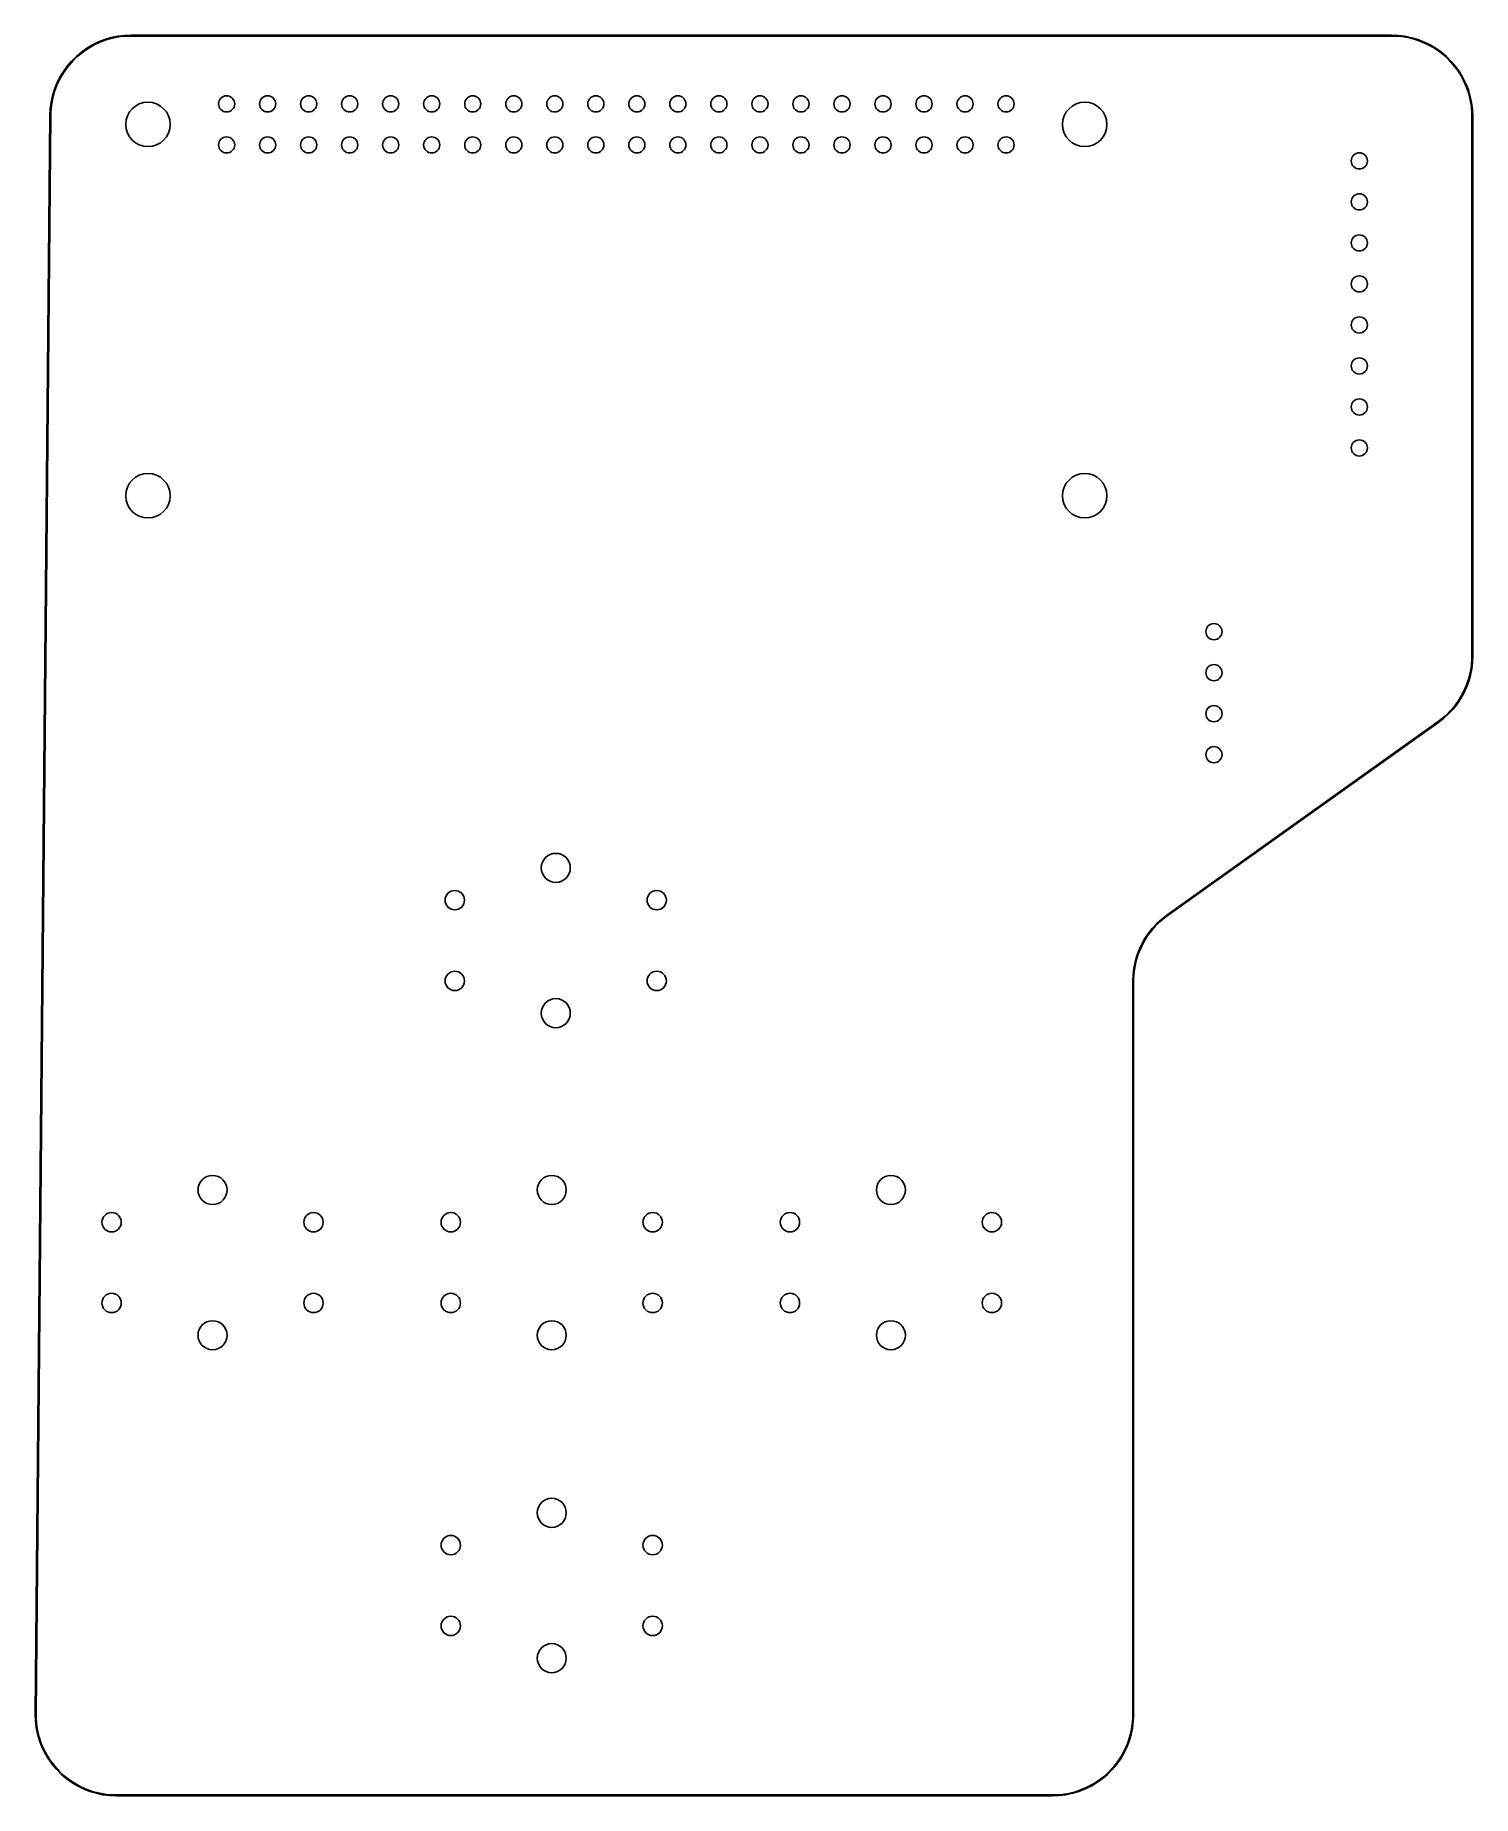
# Model space of a CAD drawing. Header units: millimetres. Extents: x 67 to 156, y -133 to -24.
import ezdxf

# ---------------------------------------------------------------- set-up
doc = ezdxf.new("R2010")
doc.units = ezdxf.units.MM
doc.layers.add('Edge.Cuts', color=254, linetype='CONTINUOUS', true_color=0xd0d2cd)

msp = doc.modelspace()

# ---------------------------------------------------------------- linework, layer by layer
at = {"layer": 'Edge.Cuts', "linetype": 'CONTINUOUS'}
for p, q in [((72.541796, -23.991965), (72.954339, -23.975)), ((72.954339, -23.975), (151, -23.975)), ((151, -23.975), (151.414961, -23.992163)), ((69.567104, -25.288241), (69.883268, -25.022685)), ((69.937996, -25.037756), (69.60602, -25.314018)), ((69.883268, -25.022685), (70.220165, -24.783981)), ((70.292661, -24.791297), (69.937996, -25.037756)), ((70.220165, -24.783981), (70.575522, -24.573742)), ((70.667347, -24.576496), (70.292661, -24.791297)), ((70.575522, -24.573742), (70.946939, -24.393387)), ((71.059236, -24.394969), (70.667347, -24.576496)), ((70.946939, -24.393387), (71.33191, -24.244132)), ((71.46538, -24.24808), (71.059236, -24.394969)), ((71.33191, -24.244132), (71.727834, -24.126987)), ((71.882724, -24.136935), (71.46538, -24.24808)), ((71.727834, -24.126987), (72.132039, -24.042742)), ((72.308128, -24.06237), (71.882724, -24.136935)), ((72.132039, -24.042742), (72.541796, -23.991965)), ((72.738394, -24.024946), (72.308128, -24.06237)), ((72.954339, -24.025), (72.738394, -24.024946)), ((151, -24.025), (72.954339, -24.025)), ((151.205768, -24.025), (151, -24.025)), ((151.615897, -24.058985), (151.205768, -24.025)), ((151.414961, -23.992163), (151.827088, -24.043534)), ((152.021819, -24.126721), (151.615897, -24.058985)), ((151.827088, -24.043534), (152.233565, -24.128764)), ((152.420761, -24.227747), (152.021819, -24.126721)), ((152.233565, -24.128764), (152.631615, -24.247268)), ((152.809998, -24.361372), (152.420761, -24.227747)), ((152.631615, -24.247268), (153.01852, -24.398239)), ((153.186871, -24.526684), (152.809998, -24.361372)), ((153.01852, -24.398239), (153.391636, -24.580644)), ((153.548805, -24.722553), (153.186871, -24.526684)), ((153.391636, -24.580644), (153.748415, -24.793238)), ((153.893329, -24.947641), (153.548805, -24.722553)), ((153.748415, -24.793238), (154.086419, -25.034569)), ((154.218088, -25.200411), (153.893329, -24.947641)), ((154.086419, -25.034569), (154.40334, -25.302987)), ((68.763581, -26.227263), (69.005365, -25.89257)), ((69.019933, -25.947434), (68.770231, -26.299823)), ((69.005365, -25.89257), (69.27381, -25.578856)), ((69.29923, -25.618007), (69.019933, -25.947434)), ((69.27381, -25.578856), (69.567104, -25.288241)), ((69.60602, -25.314018), (69.29923, -25.618007)), ((154.520864, -25.479136), (154.218088, -25.200411)), ((154.40334, -25.302987), (154.697013, -25.59666)), ((154.799589, -25.781912), (154.520864, -25.479136)), ((154.697013, -25.59666), (154.965431, -25.913581)), ((155.052359, -26.106671), (154.799589, -25.781912)), ((154.965431, -25.913581), (155.206762, -26.251585)), ((155.277447, -26.451195), (155.052359, -26.106671)), ((68.213555, -27.334009), (68.366335, -26.950424)), ((68.366887, -27.06273), (68.216278, -27.467509)), ((68.366335, -26.950424), (68.55009, -26.580677)), ((68.552002, -26.672523), (68.366887, -27.06273)), ((68.55009, -26.580677), (68.763581, -26.227263)), ((68.770231, -26.299823), (68.552002, -26.672523)), ((155.206762, -26.251585), (155.419356, -26.608364)), ((155.473316, -26.813129), (155.277447, -26.451195)), ((155.419356, -26.608364), (155.601761, -26.98148)), ((155.638628, -27.190002), (155.473316, -26.813129)), ((155.601761, -26.98148), (155.752732, -27.368385)), ((155.772253, -27.579239), (155.638628, -27.190002)), ((67.950299, -28.541531), (68.004833, -28.132257)), ((68.022845, -28.308519), (67.981475, -28.738423)), ((68.004833, -28.132257), (68.092783, -27.728842)), ((68.101309, -27.883816), (68.022845, -28.308519)), ((68.092783, -27.728842), (68.213555, -27.334009)), ((68.216278, -27.467509), (68.101309, -27.883816)), ((155.752732, -27.368385), (155.871236, -27.766435)), ((155.873279, -27.978181), (155.772253, -27.579239)), ((155.871236, -27.766435), (155.956466, -28.172912)), ((155.941015, -28.384103), (155.873279, -27.978181)), ((155.956466, -28.172912), (156.007837, -28.585039)), ((67.021293, -127.953901), (67.92955, -28.953901)), ((67.979548, -28.95436), (67.071291, -127.954359)), ((67.92955, -28.953901), (67.950299, -28.541531)), ((67.981475, -28.738423), (67.979548, -28.954359)), ((67.979548, -28.954359), (67.979548, -28.95436)), ((155.975, -28.794232), (155.941015, -28.384103)), ((155.975, -29), (155.975, -28.794232)), ((155.975, -62.426911), (155.975, -29)), ((156.007837, -28.585039), (156.025, -29)), ((156.025, -29), (156.025, -62.426911)), ((155.881624, -63.40646), (155.943829, -63.017108)), ((155.96207, -63.219667), (155.883779, -63.609827)), ((155.943829, -63.017108), (155.975031, -62.624056)), ((156.009242, -62.824536), (155.96207, -63.219667)), ((155.975031, -62.624056), (155.975, -62.426911)), ((156.025, -62.426911), (156.009242, -62.824536)), ((155.513842, -64.528097), (155.665954, -64.16433)), ((155.774861, -63.992568), (155.635999, -64.365491)), ((155.665954, -64.16433), (155.788805, -63.789668)), ((155.883779, -63.609827), (155.774861, -63.992568)), ((155.788805, -63.789668), (155.881624, -63.40646)), ((155.049359, -65.402355), (154.801217, -65.713449)), ((154.892358, -65.531635), (155.125827, -65.2139)), ((155.272107, -65.072601), (155.049359, -65.402355)), ((155.125827, -65.2139), (155.333423, -64.878686)), ((155.468063, -64.726256), (155.272107, -65.072601)), ((155.333423, -64.878686), (155.513842, -64.528097)), ((155.635999, -64.365491), (155.468063, -64.726256)), ((137.079278, -78.484079), (153.89166, -66.475235)), ((153.920722, -66.515921), (137.10834, -78.524765)), ((153.89166, -66.475235), (154.052101, -66.360672)), ((154.235124, -66.271984), (153.920722, -66.515921)), ((154.052101, -66.360672), (154.353806, -66.106825)), ((154.529237, -66.003932), (154.235124, -66.271984)), ((154.353806, -66.106825), (154.634478, -65.829901)), ((154.801217, -65.713449), (154.529237, -66.003932)), ((154.634478, -65.829901), (154.892358, -65.531635)), ((136.764876, -78.728016), (137.079278, -78.484079)), ((135.727893, -79.927399), (135.950641, -79.597645)), ((136.107642, -79.468365), (135.874173, -79.7861)), ((135.950641, -79.597645), (136.198783, -79.286551)), ((136.365522, -79.170099), (136.107642, -79.468365)), ((136.198783, -79.286551), (136.470763, -78.996068)), ((136.646194, -78.893175), (136.365522, -79.170099)), ((136.470763, -78.996068), (136.764876, -78.728016)), ((136.947899, -78.639328), (136.646194, -78.893175)), ((137.10834, -78.524765), (136.947899, -78.639328)), ((135.225139, -81.007432), (135.364001, -80.634509)), ((135.486158, -80.471903), (135.334046, -80.83567)), ((135.364001, -80.634509), (135.531937, -80.273744)), ((135.666577, -80.121314), (135.486158, -80.471903)), ((135.531937, -80.273744), (135.727893, -79.927399)), ((135.874173, -79.7861), (135.666577, -80.121314)), ((134.990758, -82.175464), (135.03793, -81.780333)), ((135.03793, -81.780333), (135.116221, -81.390173)), ((135.118376, -81.59354), (135.056171, -81.982892)), ((135.116221, -81.390173), (135.225139, -81.007432)), ((135.211195, -81.210332), (135.118376, -81.59354)), ((135.334046, -80.83567), (135.211195, -81.210332)), ((134.975, -82.573089), (134.990758, -82.175464)), ((134.975, -128), (134.975, -82.573089)), ((135.056171, -81.982892), (135.024969, -82.375944)), ((135.024969, -82.375944), (135.025, -82.573089)), ((135.025, -82.573089), (135.025, -128)), ((67.034827, -128.371422), (67.021293, -127.953901)), ((67.082994, -128.786376), (67.034827, -128.371422)), ((67.071291, -127.954359), (67.069443, -128.16132)), ((67.069443, -128.16132), (67.100039, -128.574125)), ((67.100039, -128.574125), (67.164817, -128.982962)), ((134.873279, -129.021819), (134.941015, -128.615897)), ((134.941015, -128.615897), (134.975, -128.205768)), ((135.007837, -128.414961), (134.956466, -128.827088)), ((134.975, -128.205768), (134.975, -128)), ((135.025, -128), (135.007837, -128.414961)), ((67.165461, -129.195895), (67.082994, -128.786376)), ((67.164817, -128.982962), (67.26333, -129.385005)), ((67.281658, -129.597149), (67.165461, -129.195895)), ((67.26333, -129.385005), (67.394896, -129.777477)), ((67.430781, -129.987366), (67.281658, -129.597149)), ((134.752732, -129.631615), (134.601761, -130.01852)), ((134.638628, -129.809998), (134.772253, -129.420761)), ((134.871236, -129.233565), (134.752732, -129.631615)), ((134.772253, -129.420761), (134.873279, -129.021819)), ((134.956466, -128.827088), (134.871236, -129.233565)), ((67.394896, -129.777477), (67.558606, -130.157665)), ((67.611801, -130.363848), (67.430781, -129.987366)), ((67.558606, -130.157665), (67.75333, -130.522942)), ((67.823466, -130.723994), (67.611801, -130.363848)), ((67.75333, -130.522942), (67.97772, -130.870782)), ((68.064314, -131.065313), (67.823466, -130.723994)), ((134.206762, -130.748415), (133.965431, -131.086419)), ((134.052359, -130.893329), (134.277447, -130.548805)), ((134.419356, -130.391636), (134.206762, -130.748415)), ((134.277447, -130.548805), (134.473316, -130.186871)), ((134.601761, -130.01852), (134.419356, -130.391636)), ((134.473316, -130.186871), (134.638628, -129.809998)), ((67.97772, -130.870782), (68.230227, -131.198782)), ((68.33268, -131.385449), (68.064314, -131.065313)), ((68.230227, -131.198782), (68.509105, -131.504676)), ((68.626709, -131.682188), (68.33268, -131.385449)), ((68.509105, -131.504676), (68.812428, -131.786349)), ((68.944369, -131.953479), (68.626709, -131.682188)), ((68.812428, -131.786349), (69.138098, -132.041854)), ((132.893329, -132.052359), (133.218088, -131.799589)), ((133.40334, -131.697013), (133.086419, -131.965431)), ((133.218088, -131.799589), (133.520864, -131.520864)), ((133.697013, -131.40334), (133.40334, -131.697013)), ((133.520864, -131.520864), (133.799589, -131.218088)), ((133.965431, -131.086419), (133.697013, -131.40334)), ((133.799589, -131.218088), (134.052359, -130.893329)), ((69.283465, -132.197448), (68.944369, -131.953479)), ((69.138098, -132.041854), (69.483865, -132.269426)), ((69.641653, -132.412408), (69.283465, -132.197448)), ((69.483865, -132.269426), (69.847339, -132.467492)), ((70.016459, -132.596874), (69.641653, -132.412408)), ((69.847339, -132.467492), (70.226009, -132.634684)), ((70.405291, -132.749571), (70.016459, -132.596874)), ((70.226009, -132.634684), (70.617258, -132.769845)), ((70.805463, -132.869444), (70.405291, -132.749571)), ((70.617258, -132.769845), (71.018381, -132.872042)), ((71.214208, -132.955664), (70.805463, -132.869444)), ((71.018381, -132.872042), (71.426607, -132.940568)), ((71.628703, -133.007636), (71.214208, -132.955664)), ((71.426607, -132.940568), (71.839113, -132.97495)), ((72.046082, -133.025), (71.628703, -133.007636)), ((71.839113, -132.97495), (72.046082, -132.975)), ((72.046082, -132.975), (130, -132.975)), ((130, -133.025), (72.046082, -133.025)), ((130, -132.975), (130.205768, -132.975)), ((130.414961, -133.007837), (130, -133.025)), ((130.205768, -132.975), (130.615897, -132.941015)), ((130.827088, -132.956466), (130.414961, -133.007837)), ((130.615897, -132.941015), (131.021819, -132.873279)), ((131.233565, -132.871236), (130.827088, -132.956466)), ((131.021819, -132.873279), (131.420761, -132.772253)), ((131.631615, -132.752732), (131.233565, -132.871236)), ((131.420761, -132.772253), (131.809998, -132.638628)), ((132.01852, -132.601761), (131.631615, -132.752732)), ((131.809998, -132.638628), (132.186871, -132.473316)), ((132.391636, -132.419356), (132.01852, -132.601761)), ((132.186871, -132.473316), (132.548805, -132.277447)), ((132.748415, -132.206762), (132.391636, -132.419356)), ((132.548805, -132.277447), (132.893329, -132.052359)), ((133.086419, -131.965431), (132.748415, -132.206762))]:
    msp.add_line(p, q, dxfattribs=at)
at = {"layer": 'Edge.Cuts'}
for centre, radius in [((74, -29.5), 1.375), ((74, -29.5), 1.374999), ((78.87, -28.23), 0.5), ((78.87, -28.23), 0.5), ((81.41, -28.23), 0.5), ((81.41, -28.23), 0.5), ((83.95, -28.23), 0.5), ((83.95, -28.23), 0.5), ((86.49, -28.23), 0.5), ((86.49, -28.23), 0.5), ((89.03, -28.23), 0.5), ((89.03, -28.23), 0.5), ((91.57, -28.23), 0.5), ((91.57, -28.23), 0.5), ((94.11, -28.23), 0.5), ((94.11, -28.23), 0.5), ((96.65, -28.23), 0.5), ((96.65, -28.23), 0.5), ((99.19, -28.23), 0.5), ((99.19, -28.23), 0.5), ((101.73, -28.23), 0.5), ((101.73, -28.23), 0.5), ((104.27, -28.23), 0.5), ((104.27, -28.23), 0.5), ((106.81, -28.23), 0.5), ((106.81, -28.23), 0.5), ((109.35, -28.23), 0.5), ((109.35, -28.23), 0.5), ((111.89, -28.23), 0.5), ((111.89, -28.23), 0.5), ((114.43, -28.23), 0.5), ((114.43, -28.23), 0.5), ((116.97, -28.23), 0.5), ((116.97, -28.23), 0.5), ((119.51, -28.23), 0.5), ((119.51, -28.23), 0.5), ((122.05, -28.23), 0.5), ((122.05, -28.23), 0.5), ((124.59, -28.23), 0.5), ((124.59, -28.23), 0.5), ((127.13, -28.23), 0.5), ((127.13, -28.23), 0.5), ((132, -29.5), 1.375), ((132, -29.5), 1.374999), ((78.87, -30.77), 0.5), ((78.87, -30.77), 0.5), ((81.41, -30.77), 0.5), ((81.41, -30.77), 0.5), ((83.95, -30.77), 0.5), ((83.95, -30.77), 0.5), ((86.49, -30.77), 0.5), ((86.49, -30.77), 0.5), ((89.03, -30.77), 0.5), ((89.03, -30.77), 0.5), ((91.57, -30.77), 0.5), ((91.57, -30.77), 0.5), ((94.11, -30.77), 0.5), ((94.11, -30.77), 0.5), ((96.65, -30.77), 0.5), ((96.65, -30.77), 0.5), ((99.19, -30.77), 0.5), ((99.19, -30.77), 0.5), ((101.73, -30.77), 0.5), ((101.73, -30.77), 0.5), ((104.27, -30.77), 0.5), ((104.27, -30.77), 0.5), ((106.81, -30.77), 0.5), ((106.81, -30.77), 0.5), ((109.35, -30.77), 0.5), ((109.35, -30.77), 0.5), ((111.89, -30.77), 0.5), ((111.89, -30.77), 0.5), ((114.43, -30.77), 0.5), ((114.43, -30.77), 0.5), ((116.97, -30.77), 0.5), ((116.97, -30.77), 0.5), ((119.51, -30.77), 0.5), ((119.51, -30.77), 0.5), ((122.05, -30.77), 0.5), ((122.05, -30.77), 0.5), ((124.59, -30.77), 0.5), ((124.59, -30.77), 0.5), ((127.13, -30.77), 0.5), ((127.13, -30.77), 0.5), ((149, -31.76), 0.5), ((149, -31.76), 0.5), ((149, -34.3), 0.5), ((149, -34.3), 0.5), ((149, -36.84), 0.5), ((149, -36.84), 0.5), ((149, -39.38), 0.5), ((149, -39.38), 0.5), ((149, -41.92), 0.5), ((149, -41.92), 0.5), ((149, -44.46), 0.5), ((149, -44.46), 0.5), ((149, -47), 0.5), ((149, -47), 0.5), ((149, -49.54), 0.5), ((149, -49.54), 0.5), ((74, -52.5), 1.375), ((74, -52.5), 1.374999), ((132, -52.5), 1.375), ((132, -52.5), 1.374999), ((140, -60.92), 0.5), ((140, -60.92), 0.5), ((140, -63.46), 0.5), ((140, -63.46), 0.5), ((140, -66), 0.5), ((140, -66), 0.5), ((140, -68.54), 0.5), ((140, -68.54), 0.5), ((99.25, -75.55), 0.9), ((99.25, -75.55), 0.899999), ((93, -77.55), 0.6), ((93, -77.55), 0.6), ((105.5, -77.55), 0.6), ((105.5, -77.55), 0.6), ((93, -82.55), 0.6), ((93, -82.55), 0.6), ((105.5, -82.55), 0.6), ((105.5, -82.55), 0.6), ((99.25, -84.55), 0.9), ((99.25, -84.55), 0.899999), ((78, -95.5), 0.9), ((78, -95.5), 0.899999), ((99, -95.5), 0.9), ((99, -95.5), 0.899999), ((120, -95.5), 0.9), ((120, -95.5), 0.899999), ((71.75, -97.5), 0.6), ((71.75, -97.5), 0.6), ((84.25, -97.5), 0.6), ((84.25, -97.5), 0.6), ((92.75, -97.5), 0.6), ((92.75, -97.5), 0.6), ((105.25, -97.5), 0.6), ((105.25, -97.5), 0.6), ((113.75, -97.5), 0.6), ((113.75, -97.5), 0.6), ((126.25, -97.5), 0.6), ((126.25, -97.5), 0.6), ((71.75, -102.5), 0.6), ((71.75, -102.5), 0.6), ((84.25, -102.5), 0.6), ((84.25, -102.5), 0.6), ((92.75, -102.5), 0.6), ((92.75, -102.5), 0.6), ((105.25, -102.5), 0.6), ((105.25, -102.5), 0.6), ((113.75, -102.5), 0.6), ((113.75, -102.5), 0.6), ((126.25, -102.5), 0.6), ((126.25, -102.5), 0.6), ((78, -104.5), 0.9), ((78, -104.5), 0.899999), ((99, -104.5), 0.9), ((99, -104.5), 0.899999), ((120, -104.5), 0.9), ((120, -104.5), 0.899999), ((99, -115.5), 0.9), ((99, -115.5), 0.899999), ((92.75, -117.5), 0.6), ((92.75, -117.5), 0.6), ((105.25, -117.5), 0.6), ((105.25, -117.5), 0.6), ((92.75, -122.5), 0.6), ((92.75, -122.5), 0.6), ((105.25, -122.5), 0.6), ((105.25, -122.5), 0.6), ((99, -124.5), 0.9), ((99, -124.5), 0.899999)]:
    msp.add_circle(centre, radius, dxfattribs=at)

doc.saveas('drawing.dxf')
